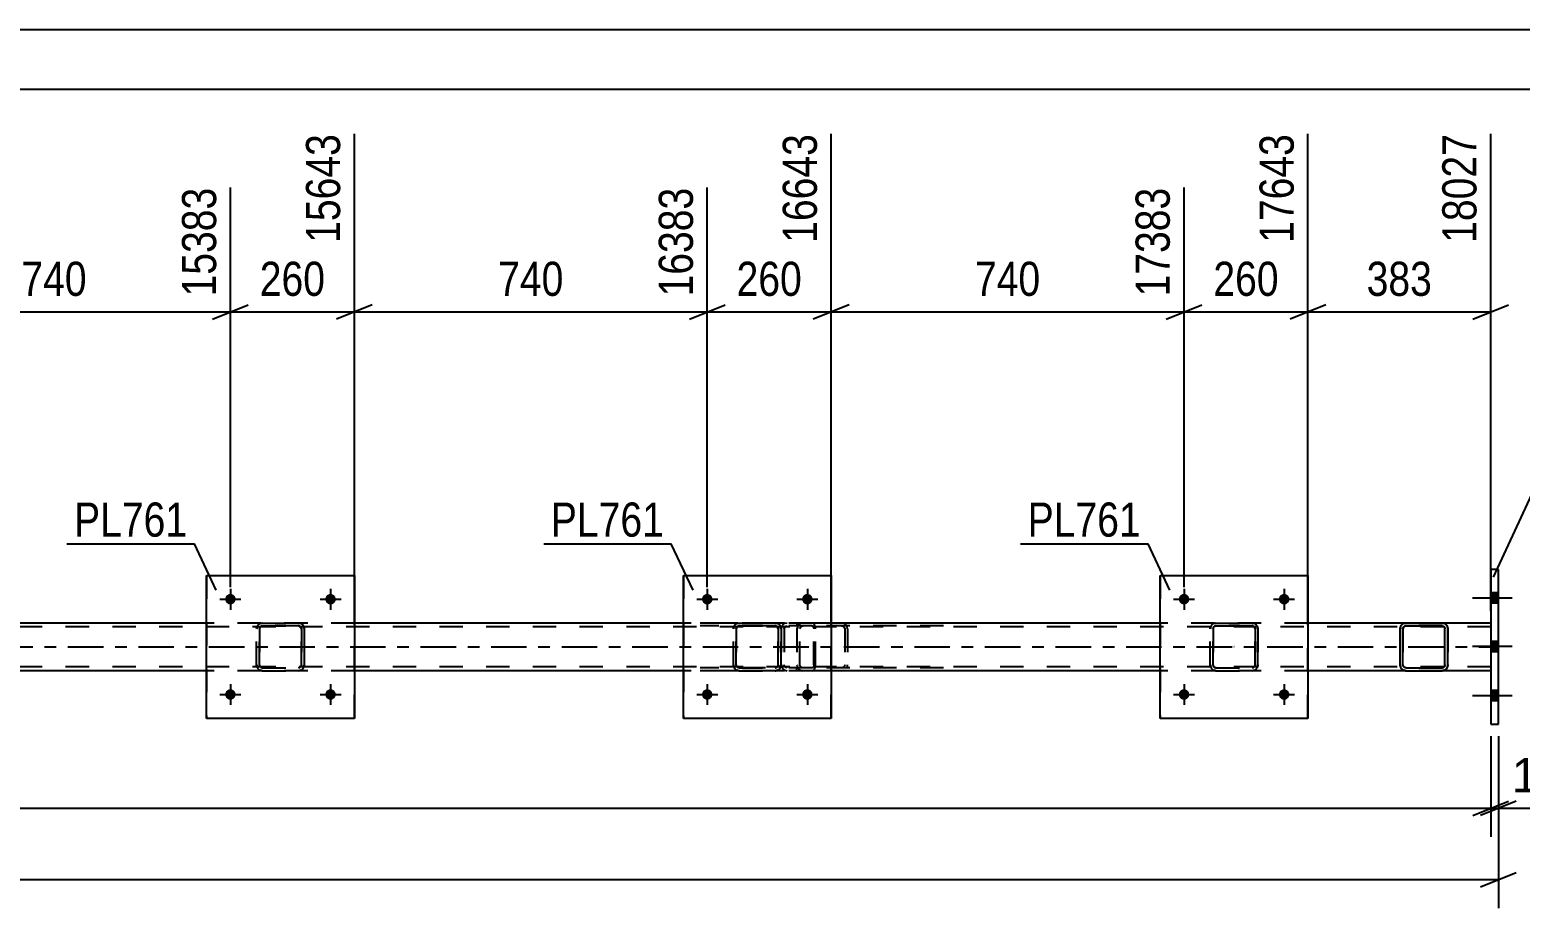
# Model space of a CAD drawing. Header units: millimetres. Extents: x 0 to 841, y 0 to 594.
# Drawn here: x 647.1 to 772.1, y 520.3 to 594 of the extents above; entities that cross this region are included whole.
import ezdxf

# ---------------------------------------------------------------- set-up
doc = ezdxf.new("R2010")
doc.units = ezdxf.units.MM
doc.linetypes.add('DXK_LINE_DOT2', pattern=[3.9198, 1.9599, -1.9599])
doc.linetypes.add('DXK_LINE_DOT3', pattern=[5.9187, 2.979, -0.9799, 0.9799, -0.9799])
doc.styles.add('Arial', font='ARIAL.TTF', dxfattribs={"height": 0.2})
doc.styles.add('Arial Narrow', font='ARIALN.TTF', dxfattribs={"height": 0.2})

# ---------------------------------------------------------------- blocks, each defined once
blk = doc.blocks.new('Unknown-318465270-1113')
at = {"color": 5, "linetype": 'Continuous'}
for p, q in [((841, 594), (0, 594)), ((836, 589), (5, 589))]:
    blk.add_line(p, q, dxfattribs=at)
blk = doc.blocks.new('Bolt-318465270-6195 - 6175')
at = {"linetype": 'Continuous'}
for points in [[(743.47, 546.21), (743.48, 546.3), (743.51, 546.39), (743.55, 546.47), (743.62, 546.54), (743.69, 546.59), (743.77, 546.63), (743.86, 546.65), (743.96, 546.65), (744.05, 546.63), (744.13, 546.59), (744.2, 546.54), (744.27, 546.47), (744.31, 546.39), (744.34, 546.3), (744.35, 546.21), (744.34, 546.12), (744.31, 546.03), (744.27, 545.95), (744.2, 545.89), (744.13, 545.83), (744.05, 545.79), (743.96, 545.78), (743.86, 545.78), (743.77, 545.79), (743.69, 545.83), (743.62, 545.89), (743.55, 545.95), (743.51, 546.03), (743.48, 546.12)], [(751.87, 546.21), (751.88, 546.3), (751.91, 546.39), (751.95, 546.47), (752.02, 546.54), (752.09, 546.59), (752.17, 546.63), (752.26, 546.65), (752.36, 546.65), (752.45, 546.63), (752.53, 546.59), (752.6, 546.54), (752.67, 546.47), (752.71, 546.39), (752.74, 546.3), (752.75, 546.21), (752.74, 546.12), (752.71, 546.03), (752.67, 545.95), (752.6, 545.89), (752.53, 545.83), (752.45, 545.79), (752.36, 545.78), (752.26, 545.78), (752.17, 545.79), (752.09, 545.83), (752.02, 545.89), (751.95, 545.95), (751.91, 546.03), (751.88, 546.12)]]:
    blk.add_hatch(color=1, dxfattribs=at).paths.add_polyline_path(points)
at = {"color": 1, "linetype": 'Continuous'}
for p, q in [((743.91, 547.09), (743.91, 545.33)), ((752.31, 547.09), (752.31, 545.33)), ((743.03, 546.21), (744.79, 546.21)), ((751.43, 546.21), (753.19, 546.21))]:
    blk.add_line(p, q, dxfattribs=at)
blk = doc.blocks.new('Bolt-318465270-6196 - 6175')
at = {"linetype": 'Continuous'}
for points in [[(743.47, 538.21), (743.48, 538.3), (743.51, 538.39), (743.55, 538.47), (743.62, 538.54), (743.69, 538.59), (743.77, 538.63), (743.86, 538.65), (743.96, 538.65), (744.05, 538.63), (744.13, 538.59), (744.2, 538.54), (744.27, 538.47), (744.31, 538.39), (744.34, 538.3), (744.35, 538.21), (744.34, 538.12), (744.31, 538.03), (744.27, 537.95), (744.2, 537.89), (744.13, 537.83), (744.05, 537.79), (743.96, 537.78), (743.86, 537.78), (743.77, 537.79), (743.69, 537.83), (743.62, 537.89), (743.55, 537.95), (743.51, 538.03), (743.48, 538.12)], [(751.87, 538.21), (751.88, 538.3), (751.91, 538.39), (751.95, 538.47), (752.02, 538.54), (752.09, 538.59), (752.17, 538.63), (752.26, 538.65), (752.36, 538.65), (752.45, 538.63), (752.53, 538.59), (752.6, 538.54), (752.67, 538.47), (752.71, 538.39), (752.74, 538.3), (752.75, 538.21), (752.74, 538.12), (752.71, 538.03), (752.67, 537.95), (752.6, 537.89), (752.53, 537.83), (752.45, 537.79), (752.36, 537.78), (752.26, 537.78), (752.17, 537.79), (752.09, 537.83), (752.02, 537.89), (751.95, 537.95), (751.91, 538.03), (751.88, 538.12)]]:
    blk.add_hatch(color=1, dxfattribs=at).paths.add_polyline_path(points)
at = {"color": 1, "linetype": 'Continuous'}
for p, q in [((743.91, 539.09), (743.91, 537.33)), ((752.31, 539.09), (752.31, 537.33)), ((743.03, 538.21), (744.79, 538.21)), ((751.43, 538.21), (753.19, 538.21))]:
    blk.add_line(p, q, dxfattribs=at)
blk = doc.blocks.new('Bolt-318465270-6197 - 6175')
at = {"linetype": 'Continuous'}
for points in [[(703.47, 546.21), (703.48, 546.3), (703.51, 546.39), (703.55, 546.47), (703.61, 546.54), (703.69, 546.59), (703.77, 546.63), (703.86, 546.65), (703.95, 546.65), (704.04, 546.63), (704.13, 546.59), (704.2, 546.54), (704.26, 546.47), (704.31, 546.39), (704.34, 546.3), (704.35, 546.21), (704.34, 546.12), (704.31, 546.03), (704.26, 545.95), (704.2, 545.89), (704.13, 545.83), (704.04, 545.79), (703.95, 545.78), (703.86, 545.78), (703.77, 545.79), (703.69, 545.83), (703.61, 545.89), (703.55, 545.95), (703.51, 546.03), (703.48, 546.12)], [(711.87, 546.21), (711.88, 546.3), (711.91, 546.39), (711.95, 546.47), (712.01, 546.54), (712.09, 546.59), (712.17, 546.63), (712.26, 546.65), (712.35, 546.65), (712.44, 546.63), (712.53, 546.59), (712.6, 546.54), (712.66, 546.47), (712.71, 546.39), (712.74, 546.3), (712.75, 546.21), (712.74, 546.12), (712.71, 546.03), (712.66, 545.95), (712.6, 545.89), (712.53, 545.83), (712.44, 545.79), (712.35, 545.78), (712.26, 545.78), (712.17, 545.79), (712.09, 545.83), (712.01, 545.89), (711.95, 545.95), (711.91, 546.03), (711.88, 546.12)]]:
    blk.add_hatch(color=1, dxfattribs=at).paths.add_polyline_path(points)
at = {"color": 1, "linetype": 'Continuous'}
for p, q in [((703.91, 547.09), (703.91, 545.33)), ((712.31, 547.09), (712.31, 545.33)), ((703.03, 546.21), (704.79, 546.21)), ((711.43, 546.21), (713.19, 546.21))]:
    blk.add_line(p, q, dxfattribs=at)
blk = doc.blocks.new('Bolt-318465270-6198 - 6175')
at = {"linetype": 'Continuous'}
for points in [[(703.47, 538.21), (703.48, 538.3), (703.51, 538.39), (703.55, 538.47), (703.61, 538.54), (703.69, 538.59), (703.77, 538.63), (703.86, 538.65), (703.95, 538.65), (704.04, 538.63), (704.13, 538.59), (704.2, 538.54), (704.26, 538.47), (704.31, 538.39), (704.34, 538.3), (704.35, 538.21), (704.34, 538.12), (704.31, 538.03), (704.26, 537.95), (704.2, 537.89), (704.13, 537.83), (704.04, 537.79), (703.95, 537.78), (703.86, 537.78), (703.77, 537.79), (703.69, 537.83), (703.61, 537.89), (703.55, 537.95), (703.51, 538.03), (703.48, 538.12)], [(711.87, 538.21), (711.88, 538.3), (711.91, 538.39), (711.95, 538.47), (712.01, 538.54), (712.09, 538.59), (712.17, 538.63), (712.26, 538.65), (712.35, 538.65), (712.44, 538.63), (712.53, 538.59), (712.6, 538.54), (712.66, 538.47), (712.71, 538.39), (712.74, 538.3), (712.75, 538.21), (712.74, 538.12), (712.71, 538.03), (712.66, 537.95), (712.6, 537.89), (712.53, 537.83), (712.44, 537.79), (712.35, 537.78), (712.26, 537.78), (712.17, 537.79), (712.09, 537.83), (712.01, 537.89), (711.95, 537.95), (711.91, 538.03), (711.88, 538.12)]]:
    blk.add_hatch(color=1, dxfattribs=at).paths.add_polyline_path(points)
at = {"color": 1, "linetype": 'Continuous'}
for p, q in [((703.91, 539.09), (703.91, 537.33)), ((712.31, 539.09), (712.31, 537.33)), ((703.03, 538.21), (704.79, 538.21)), ((711.43, 538.21), (713.19, 538.21))]:
    blk.add_line(p, q, dxfattribs=at)
blk = doc.blocks.new('Bolt-318465270-6199 - 6175')
at = {"linetype": 'Continuous'}
for points in [[(663.47, 546.21), (663.48, 546.3), (663.51, 546.39), (663.55, 546.47), (663.61, 546.54), (663.69, 546.59), (663.77, 546.63), (663.86, 546.65), (663.95, 546.65), (664.04, 546.63), (664.13, 546.59), (664.2, 546.54), (664.26, 546.47), (664.31, 546.39), (664.34, 546.3), (664.35, 546.21), (664.34, 546.12), (664.31, 546.03), (664.26, 545.95), (664.2, 545.89), (664.13, 545.83), (664.04, 545.79), (663.95, 545.78), (663.86, 545.78), (663.77, 545.79), (663.69, 545.83), (663.61, 545.89), (663.55, 545.95), (663.51, 546.03), (663.48, 546.12)], [(671.87, 546.21), (671.88, 546.3), (671.91, 546.39), (671.95, 546.47), (672.01, 546.54), (672.09, 546.59), (672.17, 546.63), (672.26, 546.65), (672.35, 546.65), (672.44, 546.63), (672.53, 546.59), (672.6, 546.54), (672.66, 546.47), (672.71, 546.39), (672.74, 546.3), (672.75, 546.21), (672.74, 546.12), (672.71, 546.03), (672.66, 545.95), (672.6, 545.89), (672.53, 545.83), (672.44, 545.79), (672.35, 545.78), (672.26, 545.78), (672.17, 545.79), (672.09, 545.83), (672.01, 545.89), (671.95, 545.95), (671.91, 546.03), (671.88, 546.12)]]:
    blk.add_hatch(color=1, dxfattribs=at).paths.add_polyline_path(points)
at = {"color": 1, "linetype": 'Continuous'}
for p, q in [((663.91, 547.09), (663.91, 545.33)), ((672.31, 547.09), (672.31, 545.33)), ((663.03, 546.21), (664.79, 546.21)), ((671.43, 546.21), (673.19, 546.21))]:
    blk.add_line(p, q, dxfattribs=at)
blk = doc.blocks.new('Bolt-318465270-6200 - 6175')
at = {"linetype": 'Continuous'}
for points in [[(663.47, 538.21), (663.48, 538.3), (663.51, 538.39), (663.55, 538.47), (663.61, 538.54), (663.69, 538.59), (663.77, 538.63), (663.86, 538.65), (663.95, 538.65), (664.04, 538.63), (664.13, 538.59), (664.2, 538.54), (664.26, 538.47), (664.31, 538.39), (664.34, 538.3), (664.35, 538.21), (664.34, 538.12), (664.31, 538.03), (664.26, 537.95), (664.2, 537.89), (664.13, 537.83), (664.04, 537.79), (663.95, 537.78), (663.86, 537.78), (663.77, 537.79), (663.69, 537.83), (663.61, 537.89), (663.55, 537.95), (663.51, 538.03), (663.48, 538.12)], [(671.87, 538.21), (671.88, 538.3), (671.91, 538.39), (671.95, 538.47), (672.01, 538.54), (672.09, 538.59), (672.17, 538.63), (672.26, 538.65), (672.35, 538.65), (672.44, 538.63), (672.53, 538.59), (672.6, 538.54), (672.66, 538.47), (672.71, 538.39), (672.74, 538.3), (672.75, 538.21), (672.74, 538.12), (672.71, 538.03), (672.66, 537.95), (672.6, 537.89), (672.53, 537.83), (672.44, 537.79), (672.35, 537.78), (672.26, 537.78), (672.17, 537.79), (672.09, 537.83), (672.01, 537.89), (671.95, 537.95), (671.91, 538.03), (671.88, 538.12)]]:
    blk.add_hatch(color=1, dxfattribs=at).paths.add_polyline_path(points)
at = {"color": 1, "linetype": 'Continuous'}
for p, q in [((663.91, 539.09), (663.91, 537.33)), ((672.31, 539.09), (672.31, 537.33)), ((663.03, 538.21), (664.79, 538.21)), ((671.43, 538.21), (673.19, 538.21))]:
    blk.add_line(p, q, dxfattribs=at)
blk = doc.blocks.new('Bolt-318465270-6227 - 6175')
at = {"linetype": 'Continuous'}
for points in [[(770.28, 545.87), (770.28, 546.75), (769.64, 546.75), (769.64, 545.87)], [(770.28, 545.87), (770.28, 546.75), (769.64, 546.75), (769.64, 545.87)], [(770.28, 545.87), (770.28, 546.75), (769.64, 546.75), (769.64, 545.87)], [(770.28, 541.79), (770.28, 542.67), (769.64, 542.67), (769.64, 541.79)], [(770.28, 541.79), (770.28, 542.67), (769.64, 542.67), (769.64, 541.79)], [(770.28, 537.67), (770.28, 538.55), (769.64, 538.55), (769.64, 537.67)], [(770.28, 537.67), (770.28, 538.55), (769.64, 538.55), (769.64, 537.67)], [(770.28, 537.67), (770.28, 538.55), (769.64, 538.55), (769.64, 537.67)]]:
    blk.add_hatch(color=1, dxfattribs=at).paths.add_polyline_path(points)
at = {"color": 1, "linetype": 'Continuous'}
for p, q in [((770.28, 546.75), (769.64, 546.75)), ((770.28, 546.75), (769.64, 546.75)), ((770.28, 546.75), (769.64, 546.75)), ((771.44, 546.31), (768.12, 546.31)), ((771.44, 546.31), (768.12, 546.31)), ((771.44, 546.31), (768.12, 546.31)), ((770.28, 545.87), (769.64, 545.87)), ((770.28, 545.87), (769.64, 545.87)), ((770.28, 545.87), (769.64, 545.87)), ((770.28, 542.67), (769.64, 542.67)), ((770.28, 542.67), (769.64, 542.67)), ((771.44, 542.23), (768.12, 542.23)), ((771.44, 542.23), (768.12, 542.23)), ((770.28, 541.79), (769.64, 541.79)), ((770.28, 541.79), (769.64, 541.79)), ((771.44, 538.11), (768.12, 538.11)), ((771.44, 538.11), (768.12, 538.11)), ((771.44, 538.11), (768.12, 538.11)), ((770.28, 538.55), (769.64, 538.55)), ((770.28, 538.55), (769.64, 538.55)), ((770.28, 538.55), (769.64, 538.55)), ((770.28, 537.67), (769.64, 537.67)), ((770.28, 537.67), (769.64, 537.67)), ((770.28, 537.67), (769.64, 537.67))]:
    blk.add_line(p, q, dxfattribs=at)
blk = doc.blocks.new('Part-318465270-6229 - 6175')
at = {"color": 2, "linetype": 'Continuous'}
for p, q in [((762.04, 543.73), (762.08, 543.92)), ((762.08, 543.92), (762.04, 543.73)), ((762.3, 543.82), (762.35, 543.9)), ((762.34, 544.18), (762.52, 544.21)), ((762.52, 544.21), (762.34, 544.18)), ((762.35, 543.9), (762.43, 543.95)), ((762.43, 543.95), (762.52, 543.97)), ((762.52, 544.21), (765.56, 544.21)), ((762.52, 544.21), (762.52, 544.21)), ((762.52, 544.21), (765.56, 544.21)), ((762.52, 543.97), (765.56, 543.97)), ((765.56, 544.21), (765.56, 544.21)), ((765.56, 544.21), (765.56, 544.21)), ((765.75, 544.18), (765.56, 544.21)), ((765.56, 543.97), (765.66, 543.95)), ((765.73, 543.9), (765.65, 543.95)), ((765.66, 543.95), (765.73, 543.9)), ((765.73, 543.9), (765.79, 543.82)), ((765.78, 543.82), (765.73, 543.9)), ((766.04, 543.73), (766.01, 543.92)), ((762.04, 540.69), (762.04, 543.73)), ((762.04, 543.73), (762.04, 543.73)), ((762.04, 540.69), (762.04, 543.73)), ((762.28, 543.73), (762.3, 543.82)), ((762.28, 540.69), (762.28, 543.73)), ((765.8, 543.73), (765.78, 543.82)), ((765.79, 543.82), (765.8, 543.73)), ((765.8, 540.69), (765.8, 543.73)), ((765.8, 543.73), (765.8, 543.73)), ((765.8, 543.58), (765.8, 543.73)), ((765.8, 540.85), (765.8, 543.57)), ((766.04, 540.69), (766.04, 543.73)), ((762.04, 540.69), (762.04, 540.69)), ((762.08, 540.51), (762.04, 540.69)), ((762.04, 540.69), (762.08, 540.51)), ((762.3, 540.6), (762.28, 540.69)), ((762.35, 540.52), (762.3, 540.6)), ((762.34, 540.25), (762.34, 540.25)), ((762.34, 540.25), (762.34, 540.25)), ((762.34, 540.25), (762.52, 540.21)), ((762.43, 540.47), (762.35, 540.52)), ((762.52, 540.45), (762.43, 540.47)), ((762.52, 540.45), (765.56, 540.45)), ((762.52, 540.45), (765.56, 540.45)), ((762.52, 540.21), (765.56, 540.21)), ((765.66, 540.47), (765.56, 540.45)), ((765.56, 540.45), (765.65, 540.47)), ((765.56, 540.45), (765.56, 540.45)), ((765.56, 540.21), (765.75, 540.25)), ((765.65, 540.47), (765.73, 540.52)), ((765.73, 540.52), (765.66, 540.47)), ((765.79, 540.6), (765.73, 540.52)), ((765.73, 540.52), (765.78, 540.6)), ((765.78, 540.6), (765.8, 540.69)), ((765.8, 540.69), (765.79, 540.6)), ((765.8, 540.69), (765.8, 540.85)), ((765.8, 540.69), (765.8, 540.69)), ((766.01, 540.51), (766.04, 540.69))]:
    blk.add_line(p, q, dxfattribs=at)
at = {"color": 7, "linetype": 'DXK_LINE_DOT2'}
for p, q in [((762.35, 543.9), (762.3, 543.82)), ((762.43, 543.95), (762.35, 543.9)), ((762.52, 543.97), (762.43, 543.95)), ((762.52, 543.97), (762.52, 543.97)), ((765.56, 543.97), (762.52, 543.97)), ((765.56, 544.21), (765.74, 544.18)), ((765.56, 543.97), (765.56, 543.97)), ((765.56, 543.97), (765.56, 543.97)), ((765.65, 543.95), (765.66, 543.95)), ((766, 543.92), (766.04, 543.73)), ((762.3, 543.82), (762.28, 543.73)), ((762.28, 543.73), (762.28, 543.73)), ((762.28, 543.73), (762.28, 540.69)), ((765.8, 543.57), (765.8, 543.58)), ((766.04, 543.73), (766.04, 543.73)), ((766.04, 543.73), (766.04, 540.69)), ((762.28, 540.69), (762.28, 540.69)), ((762.28, 540.69), (762.3, 540.6)), ((762.3, 540.6), (762.35, 540.52)), ((762.52, 540.21), (762.34, 540.25)), ((762.35, 540.52), (762.43, 540.47)), ((762.43, 540.47), (762.43, 540.47)), ((762.52, 540.45), (762.52, 540.45)), ((762.52, 540.21), (762.52, 540.21)), ((762.52, 540.21), (765.56, 540.21)), ((765.74, 540.25), (765.56, 540.21)), ((765.56, 540.21), (765.56, 540.21)), ((765.8, 540.85), (765.8, 540.85)), ((766.04, 540.69), (766, 540.51)), ((766.04, 540.69), (766.04, 540.69))]:
    blk.add_line(p, q, dxfattribs=at)
at = {"color": 2, "linetype": 'Continuous'}
for centre, start, end in [((762.52, 543.73), 112.5006, 157.5006), ((762.52, 543.73), 112.5006, 157.5006), ((765.56, 543.73), 22.5006, 67.5006), ((762.52, 540.69), 202.5006, 247.5006), ((762.52, 540.69), 202.5006, 247.5006), ((765.56, 540.69), 292.5006, 337.5006)]:
    blk.add_arc(centre, 0.48, start, end, dxfattribs=at)
at = {"color": 7, "linetype": 'DXK_LINE_DOT2'}
for centre, start, end in [((765.56, 543.73), 22.5006, 67.5006), ((765.56, 540.69), 292.5006, 337.5006)]:
    blk.add_arc(centre, 0.48, start, end, dxfattribs=at)
blk = doc.blocks.new('Part-318465270-6236 - 6175')
at = {"color": 2, "linetype": 'Continuous'}
for p, q in [((661.91, 544.21), (634.31, 544.21)), ((701.91, 544.21), (674.31, 544.21)), ((741.91, 544.21), (714.31, 544.21)), ((769.64, 544.21), (754.31, 544.21)), ((661.91, 540.21), (634.31, 540.21)), ((701.91, 540.21), (674.31, 540.21)), ((741.91, 540.21), (714.31, 540.21)), ((762.52, 540.21), (754.31, 540.21)), ((769.64, 540.21), (765.57, 540.21))]:
    blk.add_line(p, q, dxfattribs=at)
at = {"color": 7, "linetype": 'DXK_LINE_DOT2'}
for p, q in [((674.31, 544.21), (661.91, 544.21)), ((714.31, 544.21), (701.91, 544.21)), ((754.31, 544.21), (741.91, 544.21)), ((769.64, 544.21), (769.64, 540.21)), ((769.64, 543.89), (93.91, 543.89)), ((769.64, 540.53), (93.91, 540.53)), ((674.31, 540.21), (661.91, 540.21)), ((714.31, 540.21), (701.91, 540.21)), ((754.31, 540.21), (741.91, 540.21)), ((765.57, 540.21), (762.52, 540.21))]:
    blk.add_line(p, q, dxfattribs=at)
at = {"color": 7, "linetype": 'DXK_LINE_DOT3'}
blk.add_line((93.91, 542.21), (769.64, 542.21), dxfattribs=at)
blk = doc.blocks.new('Part-318465270-6276 - 6175')
at = {"color": 7, "linetype": 'DXK_LINE_DOT2'}
for p, q in [((666.1, 543.73), (666.14, 543.92)), ((666.14, 543.92), (666.11, 543.73)), ((666.41, 543.9), (666.36, 543.82)), ((666.37, 543.82), (666.42, 543.9)), ((666.4, 544.18), (666.58, 544.21)), ((666.59, 544.21), (666.4, 544.18)), ((666.49, 543.95), (666.41, 543.9)), ((666.42, 543.9), (666.5, 543.95)), ((666.58, 543.97), (666.49, 543.95)), ((666.5, 543.95), (666.59, 543.97)), ((666.59, 544.21), (666.58, 544.21)), ((666.58, 544.21), (669.62, 544.21)), ((666.58, 543.97), (666.59, 543.97)), ((669.62, 543.97), (666.58, 543.97)), ((666.59, 544.21), (669.63, 544.21)), ((666.59, 543.97), (669.63, 543.97)), ((669.62, 544.21), (669.63, 544.21)), ((669.62, 544.21), (669.81, 544.18)), ((669.63, 543.97), (669.62, 543.97)), ((669.71, 543.95), (669.62, 543.97)), ((669.81, 544.18), (669.63, 544.21)), ((669.63, 543.97), (669.72, 543.95)), ((669.71, 543.95), (669.72, 543.95)), ((669.79, 543.9), (669.71, 543.95)), ((669.72, 543.95), (669.8, 543.9)), ((669.84, 543.82), (669.79, 543.9)), ((669.8, 543.9), (669.85, 543.82)), ((670.07, 543.92), (670.1, 543.73)), ((670.11, 543.73), (670.07, 543.92)), ((666.1, 543.73), (666.11, 543.73)), ((666.1, 540.69), (666.1, 543.73)), ((666.11, 540.69), (666.11, 543.73)), ((666.36, 543.82), (666.34, 543.73)), ((666.35, 543.73), (666.34, 543.73)), ((666.34, 543.73), (666.34, 540.69)), ((666.35, 543.73), (666.37, 543.82)), ((666.35, 540.69), (666.35, 543.73)), ((669.86, 543.73), (669.84, 543.82)), ((669.85, 543.82), (669.87, 543.73)), ((669.87, 543.73), (669.86, 543.73)), ((669.86, 543.73), (669.86, 540.69)), ((669.87, 540.69), (669.87, 543.73)), ((670.11, 543.73), (670.1, 543.73)), ((670.1, 543.73), (670.1, 540.69)), ((670.11, 540.69), (670.11, 543.73)), ((666.11, 540.69), (666.1, 540.69)), ((666.14, 540.51), (666.1, 540.69)), ((666.11, 540.69), (666.14, 540.51)), ((666.34, 540.69), (666.35, 540.69)), ((666.34, 540.69), (666.36, 540.6)), ((666.37, 540.6), (666.35, 540.69)), ((666.36, 540.6), (666.41, 540.52)), ((666.42, 540.52), (666.37, 540.6)), ((666.4, 540.25), (666.4, 540.25)), ((666.58, 540.21), (666.4, 540.25)), ((666.4, 540.25), (666.59, 540.21)), ((666.41, 540.52), (666.49, 540.47)), ((666.5, 540.47), (666.42, 540.52)), ((666.49, 540.47), (666.58, 540.45)), ((666.59, 540.45), (666.5, 540.47)), ((666.59, 540.45), (666.58, 540.45)), ((666.58, 540.45), (669.62, 540.45)), ((666.59, 540.21), (666.58, 540.21)), ((666.58, 540.21), (669.62, 540.21)), ((666.59, 540.45), (669.63, 540.45)), ((666.59, 540.21), (669.63, 540.21)), ((669.62, 540.45), (669.71, 540.47)), ((669.62, 540.45), (669.63, 540.45)), ((669.81, 540.25), (669.62, 540.21)), ((669.62, 540.21), (669.63, 540.21)), ((669.72, 540.47), (669.63, 540.45)), ((669.63, 540.21), (669.81, 540.25)), ((669.71, 540.47), (669.79, 540.52)), ((669.8, 540.52), (669.72, 540.47)), ((669.79, 540.52), (669.84, 540.6)), ((669.85, 540.6), (669.8, 540.52)), ((669.84, 540.6), (669.86, 540.69)), ((669.87, 540.69), (669.85, 540.6)), ((669.86, 540.69), (669.87, 540.69)), ((670.1, 540.69), (670.07, 540.51)), ((670.07, 540.51), (670.11, 540.69)), ((670.1, 540.69), (670.11, 540.69))]:
    blk.add_line(p, q, dxfattribs=at)
at = {"color": 7, "linetype": 'DXK_LINE_DOT3'}
blk.add_line((668.11, 542.21), (668.1, 542.21), dxfattribs=at)
at = {"color": 7, "linetype": 'DXK_LINE_DOT2'}
for centre, start, end in [((666.58, 543.73), 112.5, 157.5), ((666.59, 543.73), 112.5, 157.5), ((669.62, 543.73), 22.5, 67.5), ((669.63, 543.73), 22.5, 67.5), ((666.58, 540.69), 202.5, 247.5), ((666.59, 540.69), 202.5, 247.5), ((669.62, 540.69), 292.5, 337.5), ((669.63, 540.69), 292.5, 337.5)]:
    blk.add_arc(centre, 0.48, start, end, dxfattribs=at)
blk = doc.blocks.new('Part-318465270-6281 - 6175')
at = {"color": 2, "linetype": 'Continuous'}
for p, q in [((661.91, 536.21), (661.91, 548.21)), ((661.91, 548.21), (661.91, 548.21)), ((661.91, 548.21), (674.31, 548.21)), ((674.31, 548.21), (674.31, 536.21)), ((661.91, 536.21), (661.91, 536.21)), ((674.31, 536.21), (661.91, 536.21))]:
    blk.add_line(p, q, dxfattribs=at)
at = {"color": 7, "linetype": 'DXK_LINE_DOT2'}
for p, q in [((661.91, 548.21), (661.91, 536.21)), ((661.91, 548.21), (661.91, 548.21)), ((674.31, 536.21), (674.31, 548.21)), ((661.91, 536.21), (661.91, 536.21))]:
    blk.add_line(p, q, dxfattribs=at)
blk = doc.blocks.new('Part-318465270-6282 - 6175')
at = {"color": 7, "linetype": 'DXK_LINE_DOT2'}
for p, q in [((706.1, 543.73), (706.14, 543.92)), ((706.14, 543.92), (706.11, 543.73)), ((706.41, 543.9), (706.36, 543.82)), ((706.37, 543.82), (706.42, 543.9)), ((706.4, 544.18), (706.58, 544.21)), ((706.59, 544.21), (706.4, 544.18)), ((706.49, 543.95), (706.41, 543.9)), ((706.42, 543.9), (706.5, 543.95)), ((706.58, 543.97), (706.49, 543.95)), ((706.5, 543.95), (706.59, 543.97)), ((706.59, 544.21), (706.58, 544.21)), ((706.58, 544.21), (709.62, 544.21)), ((706.58, 543.97), (706.59, 543.97)), ((709.62, 543.97), (706.58, 543.97)), ((706.59, 544.21), (709.63, 544.21)), ((706.59, 543.97), (709.63, 543.97)), ((709.62, 544.21), (709.63, 544.21)), ((709.62, 544.21), (709.81, 544.18)), ((709.63, 543.97), (709.62, 543.97)), ((709.71, 543.95), (709.62, 543.97)), ((709.81, 544.18), (709.63, 544.21)), ((709.63, 543.97), (709.72, 543.95)), ((709.71, 543.95), (709.72, 543.95)), ((709.79, 543.9), (709.71, 543.95)), ((709.72, 543.95), (709.8, 543.9)), ((709.84, 543.82), (709.79, 543.9)), ((709.8, 543.9), (709.85, 543.82)), ((710.07, 543.92), (710.1, 543.73)), ((710.11, 543.73), (710.07, 543.92)), ((706.1, 543.73), (706.11, 543.73)), ((706.1, 540.69), (706.1, 543.73)), ((706.11, 540.69), (706.11, 543.73)), ((706.36, 543.82), (706.34, 543.73)), ((706.35, 543.73), (706.34, 543.73)), ((706.34, 543.73), (706.34, 540.69)), ((706.35, 543.73), (706.37, 543.82)), ((706.35, 540.69), (706.35, 543.73)), ((709.86, 543.73), (709.84, 543.82)), ((709.85, 543.82), (709.87, 543.73)), ((709.87, 543.73), (709.86, 543.73)), ((709.86, 543.73), (709.86, 540.69)), ((709.87, 540.69), (709.87, 543.73)), ((710.11, 543.73), (710.1, 543.73)), ((710.1, 543.73), (710.1, 540.69)), ((710.11, 540.69), (710.11, 543.73)), ((706.11, 540.69), (706.1, 540.69)), ((706.14, 540.51), (706.1, 540.69)), ((706.11, 540.69), (706.14, 540.51)), ((706.34, 540.69), (706.35, 540.69)), ((706.34, 540.69), (706.36, 540.6)), ((706.37, 540.6), (706.35, 540.69)), ((706.36, 540.6), (706.41, 540.52)), ((706.42, 540.52), (706.37, 540.6)), ((706.4, 540.25), (706.4, 540.25)), ((706.58, 540.21), (706.4, 540.25)), ((706.4, 540.25), (706.59, 540.21)), ((706.41, 540.52), (706.49, 540.47)), ((706.5, 540.47), (706.42, 540.52)), ((706.49, 540.47), (706.58, 540.45)), ((706.59, 540.45), (706.5, 540.47)), ((706.59, 540.45), (706.58, 540.45)), ((706.58, 540.45), (709.62, 540.45)), ((706.59, 540.21), (706.58, 540.21)), ((706.58, 540.21), (709.62, 540.21)), ((706.59, 540.45), (709.63, 540.45)), ((706.59, 540.21), (709.63, 540.21)), ((709.62, 540.45), (709.71, 540.47)), ((709.62, 540.45), (709.63, 540.45)), ((709.81, 540.25), (709.62, 540.21)), ((709.62, 540.21), (709.63, 540.21)), ((709.72, 540.47), (709.63, 540.45)), ((709.63, 540.21), (709.81, 540.25)), ((709.71, 540.47), (709.79, 540.52)), ((709.8, 540.52), (709.72, 540.47)), ((709.79, 540.52), (709.84, 540.6)), ((709.85, 540.6), (709.8, 540.52)), ((709.84, 540.6), (709.86, 540.69)), ((709.87, 540.69), (709.85, 540.6)), ((709.86, 540.69), (709.87, 540.69)), ((710.1, 540.69), (710.07, 540.51)), ((710.07, 540.51), (710.11, 540.69)), ((710.1, 540.69), (710.11, 540.69))]:
    blk.add_line(p, q, dxfattribs=at)
at = {"color": 7, "linetype": 'DXK_LINE_DOT3'}
blk.add_line((708.11, 542.21), (708.1, 542.21), dxfattribs=at)
at = {"color": 7, "linetype": 'DXK_LINE_DOT2'}
for centre, start, end in [((706.58, 543.73), 112.5, 157.5), ((706.59, 543.73), 112.5, 157.5), ((709.62, 543.73), 22.5, 67.5), ((709.63, 543.73), 22.5, 67.5), ((706.58, 540.69), 202.5, 247.5), ((706.59, 540.69), 202.5, 247.5), ((709.62, 540.69), 292.5, 337.5), ((709.63, 540.69), 292.5, 337.5)]:
    blk.add_arc(centre, 0.48, start, end, dxfattribs=at)
blk = doc.blocks.new('Part-318465270-6287 - 6175')
at = {"color": 2, "linetype": 'Continuous'}
for p, q in [((701.91, 536.21), (701.91, 548.21)), ((701.91, 548.21), (701.91, 548.21)), ((701.91, 548.21), (714.31, 548.21)), ((714.31, 548.21), (714.31, 536.21)), ((701.91, 536.21), (701.91, 536.21)), ((714.31, 536.21), (701.91, 536.21))]:
    blk.add_line(p, q, dxfattribs=at)
at = {"color": 7, "linetype": 'DXK_LINE_DOT2'}
for p, q in [((701.91, 548.21), (701.91, 536.21)), ((701.91, 548.21), (701.91, 548.21)), ((714.31, 536.21), (714.31, 548.21)), ((701.91, 536.21), (701.91, 536.21))]:
    blk.add_line(p, q, dxfattribs=at)
blk = doc.blocks.new('Part-318465270-6288 - 6175')
at = {"color": 7, "linetype": 'DXK_LINE_DOT2'}
for p, q in [((746.11, 543.73), (746.14, 543.92)), ((746.15, 543.92), (746.11, 543.73)), ((746.42, 543.9), (746.36, 543.82)), ((746.37, 543.82), (746.42, 543.9)), ((746.4, 544.18), (746.59, 544.21)), ((746.59, 544.21), (746.41, 544.18)), ((746.42, 543.9), (746.5, 543.95)), ((746.49, 543.95), (746.42, 543.9)), ((746.59, 543.97), (746.49, 543.95)), ((746.5, 543.95), (746.59, 543.97)), ((746.59, 544.21), (749.63, 544.21)), ((746.59, 544.21), (746.59, 544.21)), ((746.59, 544.21), (749.63, 544.21)), ((746.59, 543.97), (749.63, 543.97)), ((746.59, 543.97), (746.59, 543.97)), ((749.63, 543.97), (746.59, 543.97)), ((749.63, 544.21), (749.63, 544.21)), ((749.63, 544.21), (749.81, 544.18)), ((749.81, 544.18), (749.63, 544.21)), ((749.63, 543.97), (749.63, 543.97)), ((749.63, 543.97), (749.72, 543.95)), ((749.72, 543.95), (749.63, 543.97)), ((749.72, 543.95), (749.72, 543.95)), ((749.72, 543.95), (749.8, 543.9)), ((749.8, 543.9), (749.72, 543.95)), ((749.8, 543.9), (749.85, 543.82)), ((749.85, 543.82), (749.8, 543.9)), ((750.07, 543.92), (750.11, 543.73)), ((750.11, 543.73), (750.07, 543.92)), ((746.11, 540.69), (746.11, 543.73)), ((746.11, 543.73), (746.11, 543.73)), ((746.11, 540.69), (746.11, 543.73)), ((746.35, 543.73), (746.37, 543.82)), ((746.36, 543.82), (746.35, 543.73)), ((746.35, 540.69), (746.35, 543.73)), ((746.35, 543.73), (746.35, 543.73)), ((746.35, 543.73), (746.35, 540.69)), ((749.85, 543.82), (749.87, 543.73)), ((749.87, 543.73), (749.85, 543.82)), ((749.87, 540.69), (749.87, 543.73)), ((749.87, 543.73), (749.87, 543.73)), ((749.87, 543.73), (749.87, 540.69)), ((750.11, 540.69), (750.11, 543.73)), ((750.11, 543.73), (750.11, 543.73)), ((750.11, 543.73), (750.11, 540.69)), ((746.11, 540.69), (746.11, 540.69)), ((746.14, 540.51), (746.11, 540.69)), ((746.11, 540.69), (746.15, 540.51)), ((746.35, 540.69), (746.35, 540.69)), ((746.37, 540.6), (746.35, 540.69)), ((746.35, 540.69), (746.36, 540.6)), ((746.36, 540.6), (746.42, 540.52)), ((746.42, 540.52), (746.37, 540.6)), ((746.4, 540.25), (746.41, 540.25)), ((746.59, 540.21), (746.4, 540.25)), ((746.41, 540.25), (746.59, 540.21)), ((746.5, 540.47), (746.42, 540.52)), ((746.42, 540.52), (746.49, 540.47)), ((746.49, 540.47), (746.59, 540.45)), ((746.59, 540.45), (746.5, 540.47)), ((746.59, 540.45), (749.63, 540.45)), ((746.59, 540.45), (746.59, 540.45)), ((746.59, 540.45), (749.63, 540.45)), ((746.59, 540.21), (749.63, 540.21)), ((746.59, 540.21), (746.59, 540.21)), ((746.59, 540.21), (749.63, 540.21)), ((749.72, 540.47), (749.63, 540.45)), ((749.63, 540.45), (749.72, 540.47)), ((749.63, 540.45), (749.63, 540.45)), ((749.81, 540.25), (749.63, 540.21)), ((749.63, 540.21), (749.81, 540.25)), ((749.63, 540.21), (749.63, 540.21)), ((749.8, 540.52), (749.72, 540.47)), ((749.72, 540.47), (749.8, 540.52)), ((749.85, 540.6), (749.8, 540.52)), ((749.8, 540.52), (749.85, 540.6)), ((749.87, 540.69), (749.85, 540.6)), ((749.85, 540.6), (749.87, 540.69)), ((749.87, 540.69), (749.87, 540.69)), ((750.11, 540.69), (750.07, 540.51)), ((750.07, 540.51), (750.11, 540.69)), ((750.11, 540.69), (750.11, 540.69))]:
    blk.add_line(p, q, dxfattribs=at)
at = {"color": 7, "linetype": 'DXK_LINE_DOT3'}
blk.add_line((748.11, 542.21), (748.1, 542.21), dxfattribs=at)
at = {"color": 7, "linetype": 'DXK_LINE_DOT2'}
for centre, start, end in [((746.59, 543.73), 112.5, 157.5), ((746.59, 543.73), 112.5, 157.5), ((749.63, 543.73), 22.5, 67.5), ((749.63, 543.73), 22.5, 67.5), ((746.59, 540.69), 202.5, 247.5), ((746.59, 540.69), 202.5, 247.5), ((749.63, 540.69), 292.5, 337.5), ((749.63, 540.69), 292.5, 337.5)]:
    blk.add_arc(centre, 0.48, start, end, dxfattribs=at)
blk = doc.blocks.new('Part-318465270-6293 - 6175')
at = {"color": 2, "linetype": 'Continuous'}
for p, q in [((741.91, 536.21), (741.91, 548.21)), ((741.91, 548.21), (741.91, 548.21)), ((741.91, 548.21), (754.31, 548.21)), ((754.31, 548.21), (754.31, 536.21)), ((741.91, 536.21), (741.91, 536.21)), ((754.31, 536.21), (741.91, 536.21))]:
    blk.add_line(p, q, dxfattribs=at)
at = {"color": 7, "linetype": 'DXK_LINE_DOT2'}
for p, q in [((741.91, 548.21), (741.91, 536.21)), ((741.91, 548.21), (741.91, 548.21)), ((754.31, 536.21), (754.31, 548.21)), ((741.91, 536.21), (741.91, 536.21))]:
    blk.add_line(p, q, dxfattribs=at)
blk = doc.blocks.new('Part-318465270-6419 - 6175')
at = {"color": 2, "linetype": 'Continuous'}
for p, q in [((770.28, 548.71), (769.64, 548.71)), ((769.64, 548.71), (769.64, 535.71)), ((770.28, 535.71), (770.28, 548.71)), ((769.64, 535.71), (770.28, 535.71))]:
    blk.add_line(p, q, dxfattribs=at)
blk = doc.blocks.new('Part-318465270-6425 - 6175')
at = {"color": 7, "linetype": 'DXK_LINE_DOT2'}
for p, q in [((712.71, 544.21), (703.31, 544.21)), ((712.71, 543.97), (703.31, 543.97)), ((710.16, 543.92), (710.15, 543.87)), ((710.39, 543.82), (710.44, 543.9)), ((710.62, 544.21), (710.43, 544.18)), ((710.44, 543.9), (710.53, 543.95)), ((710.53, 543.95), (710.62, 543.97)), ((711.44, 544.21), (711.44, 543.97)), ((712.82, 544.18), (712.71, 544.21)), ((712.71, 543.97), (712.77, 543.95)), ((712.77, 543.95), (712.81, 543.9)), ((712.81, 543.9), (712.84, 543.82)), ((712.91, 544.07), (712.82, 544.18)), ((712.96, 543.92), (712.91, 544.07)), ((712.98, 543.73), (712.96, 543.92)), ((710.15, 543.87), (710.12, 543.73)), ((710.12, 543.73), (710.12, 540.69)), ((710.37, 543.73), (710.39, 543.82)), ((710.37, 543.73), (710.37, 540.69)), ((712.84, 543.82), (712.85, 543.73)), ((712.85, 540.69), (712.85, 543.73)), ((712.98, 540.69), (712.98, 543.73)), ((712.71, 540.45), (703.31, 540.45)), ((712.71, 540.21), (703.31, 540.21)), ((710.12, 540.69), (710.14, 540.61)), ((710.14, 540.61), (710.16, 540.51)), ((710.39, 540.6), (710.37, 540.69)), ((710.44, 540.52), (710.39, 540.6)), ((710.43, 540.25), (710.62, 540.21)), ((710.53, 540.47), (710.44, 540.52)), ((710.62, 540.45), (710.53, 540.47)), ((711.44, 540.21), (711.44, 540.45)), ((712.77, 540.47), (712.71, 540.45)), ((712.71, 540.21), (712.82, 540.25)), ((712.81, 540.52), (712.77, 540.47)), ((712.84, 540.6), (712.81, 540.52)), ((712.82, 540.25), (712.91, 540.35)), ((712.85, 540.69), (712.84, 540.6)), ((712.91, 540.35), (712.96, 540.51)), ((712.96, 540.51), (712.98, 540.69))]:
    blk.add_line(p, q, dxfattribs=at)
for centre, start, end in [((710.61, 543.72), 111.1941, 156.1506), ((710.61, 540.71), 203.8494, 248.8059)]:
    blk.add_arc(centre, 0.492, start, end, dxfattribs=at)
blk = doc.blocks.new('Part-318465270-6431 - 6175')
at = {"color": 7, "linetype": 'DXK_LINE_DOT2'}
for p, q in [((711.48, 543.92), (711.47, 543.87)), ((711.71, 543.82), (711.77, 543.9)), ((711.95, 544.21), (711.75, 544.18)), ((711.77, 543.9), (711.85, 543.95)), ((711.85, 543.95), (711.95, 543.97)), ((723.72, 544.21), (711.95, 544.21)), ((723.72, 543.97), (711.95, 543.97)), ((715.38, 544.18), (715.18, 544.21)), ((715.18, 543.97), (715.28, 543.95)), ((715.28, 543.95), (715.36, 543.9)), ((715.36, 543.9), (715.42, 543.82)), ((715.66, 543.89), (715.66, 543.92)), ((711.47, 543.87), (711.44, 543.73)), ((711.44, 543.73), (711.44, 540.69)), ((711.69, 543.73), (711.71, 543.82)), ((711.69, 540.69), (711.69, 543.73)), ((715.42, 543.82), (715.44, 543.73)), ((715.44, 543.73), (715.44, 540.69)), ((715.69, 543.73), (715.66, 543.89)), ((715.69, 543.73), (715.69, 540.69)), ((711.44, 540.69), (711.46, 540.61)), ((711.46, 540.61), (711.48, 540.51)), ((711.71, 540.6), (711.69, 540.69)), ((711.77, 540.52), (711.71, 540.6)), ((711.75, 540.25), (711.95, 540.21)), ((711.85, 540.47), (711.77, 540.52)), ((711.95, 540.45), (711.85, 540.47)), ((723.72, 540.45), (711.95, 540.45)), ((723.72, 540.21), (711.95, 540.21)), ((715.28, 540.47), (715.18, 540.45)), ((715.18, 540.21), (715.38, 540.25)), ((715.36, 540.52), (715.28, 540.47)), ((715.42, 540.6), (715.36, 540.52)), ((715.44, 540.69), (715.42, 540.6)), ((715.66, 540.51), (715.68, 540.61)), ((715.68, 540.61), (715.69, 540.69))]:
    blk.add_line(p, q, dxfattribs=at)
for centre, start, end in [((711.93, 543.71), 110.7583, 155.68), ((715.2, 543.71), 24.32, 69.2417), ((711.93, 540.71), 204.32, 249.2417)]:
    blk.add_arc(centre, 0.496, start, end, dxfattribs=at)
blk = doc.blocks.new('StraightDimension-318465270-6615 - 6175')
at = {"color": 7, "linetype": 'Continuous'}
for p, q in [((674.31, 545.21), (674.31, 585.26)), ((663.91, 547.21), (663.91, 580.76)), ((662.41, 569.72), (665.41, 570.92)), ((663.91, 570.32), (674.31, 570.32)), ((675.81, 570.92), (672.81, 569.72))]:
    blk.add_line(p, q, dxfattribs=at)
at = {"color": 0}
blk.add_wipeout([(672.45, 571.07), (672.45, 575.27), (665.77, 575.27), (665.77, 571.07)], dxfattribs=at)
at = {"color": 3, "style": 'Arial Narrow'}
blk.add_text('260', height=2.863, dxfattribs=at).set_placement((666.37, 571.67))
at = {"color": 0, "linetype": 'Continuous'}
blk.add_wipeout([(673.71, 585.86), (669.51, 585.86), (669.51, 575.52), (673.71, 575.52)], dxfattribs=at)
at = {"color": 3, "linetype": 'Continuous', "style": 'Arial Narrow'}
blk.add_text('15643', height=2.863, rotation=90.0002, dxfattribs=at).set_placement((673.11, 576.12))
blk = doc.blocks.new('StraightDimension-318465270-6526 - 6175')
at = {"color": 7, "linetype": 'Continuous'}
for p, q in [((769.64, 534.71), (769.64, 526.26)), ((768.14, 528.06), (771.14, 529.26)), ((60.07, 528.66), (769.64, 528.66))]:
    blk.add_line(p, q, dxfattribs=at)
blk = doc.blocks.new('StraightDimension-318465270-6516 - 6175')
at = {"color": 7, "linetype": 'Continuous'}
for p, q in [((769.64, 534.71), (769.64, 526.26)), ((770.28, 534.71), (770.28, 526.26)), ((768.14, 528.06), (771.14, 529.26)), ((771.78, 529.26), (768.78, 528.06)), ((769.64, 528.66), (770.28, 528.66)), ((770.28, 528.66), (776.98, 528.66)), ((770.28, 528.66), (776.98, 528.66))]:
    blk.add_line(p, q, dxfattribs=at)
at = {"color": 0}
blk.add_wipeout([(776.45, 529.41), (776.45, 533.61), (770.81, 533.61), (770.81, 529.41)], dxfattribs=at)
at = {"color": 3, "style": 'Arial'}
blk.add_text('16', height=2.865, dxfattribs=at).set_placement((771.41, 530.01))
blk = doc.blocks.new('StraightDimension-318465270-6547 - 6175')
at = {"color": 7, "linetype": 'Continuous'}
for p, q in [((634.31, 545.21), (634.31, 585.26)), ((663.91, 547.21), (663.91, 580.76)), ((635.81, 570.92), (632.81, 569.72)), ((634.31, 570.32), (663.91, 570.32)), ((662.41, 569.72), (665.41, 570.92))]:
    blk.add_line(p, q, dxfattribs=at)
at = {"color": 0}
blk.add_wipeout([(652.45, 571.07), (652.45, 575.27), (645.77, 575.27), (645.77, 571.07)], dxfattribs=at)
at = {"color": 3, "style": 'Arial Narrow'}
blk.add_text('740', height=2.863, dxfattribs=at).set_placement((646.37, 571.67))
at = {"color": 0, "linetype": 'Continuous'}
blk.add_wipeout([(663.31, 581.36), (659.11, 581.36), (659.11, 571.02), (663.31, 571.02)], dxfattribs=at)
at = {"color": 3, "linetype": 'Continuous', "style": 'Arial Narrow'}
blk.add_text('15383', height=2.863, rotation=90.0002, dxfattribs=at).set_placement((662.71, 571.62))
blk = doc.blocks.new('StraightDimension-318465270-6598 - 6175')
at = {"color": 7, "linetype": 'Continuous'}
for p, q in [((674.31, 545.21), (674.31, 585.26)), ((703.91, 547.21), (703.91, 580.76)), ((675.81, 570.92), (672.81, 569.72)), ((674.31, 570.32), (703.91, 570.32)), ((702.41, 569.72), (705.41, 570.92))]:
    blk.add_line(p, q, dxfattribs=at)
at = {"color": 0}
blk.add_wipeout([(692.45, 571.07), (692.45, 575.27), (685.77, 575.27), (685.77, 571.07)], dxfattribs=at)
at = {"color": 3, "style": 'Arial Narrow'}
blk.add_text('740', height=2.863, dxfattribs=at).set_placement((686.37, 571.67))
at = {"color": 0, "linetype": 'Continuous'}
blk.add_wipeout([(703.31, 581.36), (699.11, 581.36), (699.11, 571.02), (703.31, 571.02)], dxfattribs=at)
at = {"color": 3, "linetype": 'Continuous', "style": 'Arial Narrow'}
blk.add_text('16383', height=2.863, rotation=90.0002, dxfattribs=at).set_placement((702.71, 571.62))
blk = doc.blocks.new('StraightDimension-318465270-7054 - 6175')
at = {"color": 7, "linetype": 'Continuous'}
for p, q in [((714.31, 545.21), (714.31, 585.26)), ((743.91, 547.21), (743.91, 580.76)), ((715.81, 570.92), (712.81, 569.72)), ((714.31, 570.32), (743.91, 570.32)), ((742.41, 569.72), (745.41, 570.92))]:
    blk.add_line(p, q, dxfattribs=at)
at = {"color": 0}
blk.add_wipeout([(732.45, 571.07), (732.45, 575.27), (725.77, 575.27), (725.77, 571.07)], dxfattribs=at)
at = {"color": 3, "style": 'Arial Narrow'}
blk.add_text('740', height=2.863, dxfattribs=at).set_placement((726.37, 571.67))
at = {"color": 0, "linetype": 'Continuous'}
blk.add_wipeout([(743.31, 581.36), (739.11, 581.36), (739.11, 571.02), (743.31, 571.02)], dxfattribs=at)
at = {"color": 3, "linetype": 'Continuous', "style": 'Arial Narrow'}
blk.add_text('17383', height=2.863, rotation=90.0002, dxfattribs=at).set_placement((742.71, 571.62))
blk = doc.blocks.new('StraightDimension-318465270-7071 - 6175')
at = {"color": 7, "linetype": 'Continuous'}
for p, q in [((714.31, 545.21), (714.31, 585.26)), ((703.91, 547.21), (703.91, 580.76)), ((702.41, 569.72), (705.41, 570.92)), ((703.91, 570.32), (714.31, 570.32)), ((715.81, 570.92), (712.81, 569.72))]:
    blk.add_line(p, q, dxfattribs=at)
at = {"color": 0}
blk.add_wipeout([(712.45, 571.07), (712.45, 575.27), (705.77, 575.27), (705.77, 571.07)], dxfattribs=at)
at = {"color": 3, "style": 'Arial Narrow'}
blk.add_text('260', height=2.863, dxfattribs=at).set_placement((706.37, 571.67))
at = {"color": 0, "linetype": 'Continuous'}
blk.add_wipeout([(713.71, 585.86), (709.51, 585.86), (709.51, 575.52), (713.71, 575.52)], dxfattribs=at)
at = {"color": 3, "linetype": 'Continuous', "style": 'Arial Narrow'}
blk.add_text('16643', height=2.863, rotation=90.0002, dxfattribs=at).set_placement((713.11, 576.12))
blk = doc.blocks.new('StraightDimension-318465270-7088 - 6175')
at = {"color": 7, "linetype": 'Continuous'}
for p, q in [((754.31, 545.21), (754.31, 585.26)), ((769.64, 545.21), (769.64, 585.26)), ((755.81, 570.92), (752.81, 569.72)), ((754.31, 570.32), (769.64, 570.32)), ((768.14, 569.72), (771.14, 570.92))]:
    blk.add_line(p, q, dxfattribs=at)
at = {"color": 0}
blk.add_wipeout([(765.32, 571.07), (765.32, 575.27), (758.63, 575.27), (758.63, 571.07)], dxfattribs=at)
at = {"color": 3, "style": 'Arial Narrow'}
blk.add_text('383', height=2.863, dxfattribs=at).set_placement((759.23, 571.67))
at = {"color": 0, "linetype": 'Continuous'}
blk.add_wipeout([(769.04, 585.86), (764.84, 585.86), (764.84, 575.52), (769.04, 575.52)], dxfattribs=at)
at = {"color": 3, "linetype": 'Continuous', "style": 'Arial Narrow'}
blk.add_text('18027', height=2.863, rotation=90.0002, dxfattribs=at).set_placement((768.44, 576.12))
blk = doc.blocks.new('StraightDimension-318465270-7101 - 6175')
at = {"color": 7, "linetype": 'Continuous'}
for p, q in [((754.31, 545.21), (754.31, 585.26)), ((743.91, 547.21), (743.91, 580.76)), ((742.41, 569.72), (745.41, 570.92)), ((743.91, 570.32), (754.31, 570.32)), ((755.81, 570.92), (752.81, 569.72))]:
    blk.add_line(p, q, dxfattribs=at)
at = {"color": 0}
blk.add_wipeout([(752.45, 571.07), (752.45, 575.27), (745.77, 575.27), (745.77, 571.07)], dxfattribs=at)
at = {"color": 3, "style": 'Arial Narrow'}
blk.add_text('260', height=2.863, dxfattribs=at).set_placement((746.37, 571.67))
at = {"color": 0, "linetype": 'Continuous'}
blk.add_wipeout([(753.71, 585.86), (749.51, 585.86), (749.51, 575.52), (753.71, 575.52)], dxfattribs=at)
at = {"color": 3, "linetype": 'Continuous', "style": 'Arial Narrow'}
blk.add_text('17643', height=2.863, rotation=90.0002, dxfattribs=at).set_placement((753.11, 576.12))
blk = doc.blocks.new('StraightDimension-318465270-9818 - 6175')
at = {"color": 7, "linetype": 'Continuous'}
for p, q in [((770.28, 534.71), (770.28, 520.27)), ((59.43, 522.67), (770.28, 522.67)), ((768.78, 522.07), (771.78, 523.27))]:
    blk.add_line(p, q, dxfattribs=at)
blk = doc.blocks.new('Mark-318465270-6277 - 6175')
at = {"color": 0}
blk.add_wipeout([(660.29, 551.46), (660.29, 554.46), (650.79, 554.46), (650.79, 551.46)], dxfattribs=at)
blk.add_wipeout([(660.29, 551.46), (660.29, 554.46), (650.79, 554.46), (650.79, 551.46)], dxfattribs=at)
at = {"color": 30, "linetype": 'Continuous'}
for p in [(650.19, 550.86), (662.72, 546.96)]:
    blk.add_line(p, (660.89, 550.86), dxfattribs=at)
at = {"color": 3, "style": 'Arial Narrow'}
blk.add_text('PL761', height=2.863, dxfattribs=at).set_placement((650.79, 551.46))
blk = doc.blocks.new('Mark-318465270-6283 - 6175')
at = {"color": 0}
blk.add_wipeout([(700.29, 551.46), (700.29, 554.46), (690.79, 554.46), (690.79, 551.46)], dxfattribs=at)
blk.add_wipeout([(700.29, 551.46), (700.29, 554.46), (690.79, 554.46), (690.79, 551.46)], dxfattribs=at)
at = {"color": 30, "linetype": 'Continuous'}
for p in [(690.19, 550.86), (702.72, 546.96)]:
    blk.add_line(p, (700.89, 550.86), dxfattribs=at)
at = {"color": 3, "style": 'Arial Narrow'}
blk.add_text('PL761', height=2.863, dxfattribs=at).set_placement((690.79, 551.46))
blk = doc.blocks.new('Mark-318465270-6289 - 6175')
at = {"color": 0}
blk.add_wipeout([(740.3, 551.46), (740.3, 554.46), (730.79, 554.46), (730.79, 551.46)], dxfattribs=at)
blk.add_wipeout([(740.3, 551.46), (740.3, 554.46), (730.79, 554.46), (730.79, 551.46)], dxfattribs=at)
at = {"color": 30, "linetype": 'Continuous'}
for p in [(730.19, 550.86), (742.72, 546.96)]:
    blk.add_line(p, (740.9, 550.86), dxfattribs=at)
at = {"color": 3, "style": 'Arial Narrow'}
blk.add_text('PL761', height=2.863, dxfattribs=at).set_placement((730.79, 551.46))
blk = doc.blocks.new('Mark-318465270-6415 - 6175')
at = {"color": 0}
blk.add_wipeout([(782.63, 557.54), (782.63, 560.54), (774.59, 560.54), (774.59, 557.54)], dxfattribs=at)
blk.add_wipeout([(782.63, 557.54), (782.63, 560.54), (774.59, 560.54), (774.59, 557.54)], dxfattribs=at)
at = {"color": 30, "linetype": 'Continuous'}
for p, q in [((769.86, 548.06), (773.99, 556.94)), ((773.99, 556.94), (783.23, 556.94))]:
    blk.add_line(p, q, dxfattribs=at)
at = {"color": 3, "style": 'Arial Narrow'}
blk.add_text('SP19', height=2.863, dxfattribs=at).set_placement((774.59, 557.54))

msp = doc.modelspace()

# ---------------------------------------------------------------- block references
for name in ['Unknown-318465270-1113', 'Part-318465270-6281 - 6175', 'Part-318465270-6287 - 6175', 'Part-318465270-6293 - 6175', 'Part-318465270-6419 - 6175', 'Bolt-318465270-6199 - 6175', 'Bolt-318465270-6197 - 6175', 'Bolt-318465270-6195 - 6175', 'Bolt-318465270-6227 - 6175', 'Part-318465270-6236 - 6175', 'Part-318465270-6276 - 6175', 'Part-318465270-6425 - 6175', 'Part-318465270-6282 - 6175', 'Part-318465270-6431 - 6175', 'Part-318465270-6288 - 6175', 'Part-318465270-6229 - 6175', 'Bolt-318465270-6200 - 6175', 'Bolt-318465270-6198 - 6175', 'Bolt-318465270-6196 - 6175']:
    msp.add_blockref(name, (0, 0))

# ---------------------------------------------------------------- next in the draw order: block references
for name in ['StraightDimension-318465270-6615 - 6175', 'StraightDimension-318465270-7054 - 6175', 'StraightDimension-318465270-7088 - 6175', 'StraightDimension-318465270-6526 - 6175']:
    msp.add_blockref(name, (0, 0))

# ---------------------------------------------------------------- next in the draw order: block references
for name in ['StraightDimension-318465270-6547 - 6175', 'StraightDimension-318465270-6598 - 6175', 'StraightDimension-318465270-7101 - 6175', 'Mark-318465270-6415 - 6175', 'StraightDimension-318465270-6516 - 6175']:
    msp.add_blockref(name, (0, 0))

# ---------------------------------------------------------------- next in the draw order: block references
for name in ['StraightDimension-318465270-7071 - 6175', 'Mark-318465270-6277 - 6175', 'Mark-318465270-6289 - 6175', 'StraightDimension-318465270-9818 - 6175']:
    msp.add_blockref(name, (0, 0))

# ---------------------------------------------------------------- next in the draw order: block references
msp.add_blockref('Mark-318465270-6283 - 6175', (0, 0))

doc.saveas('drawing.dxf')
